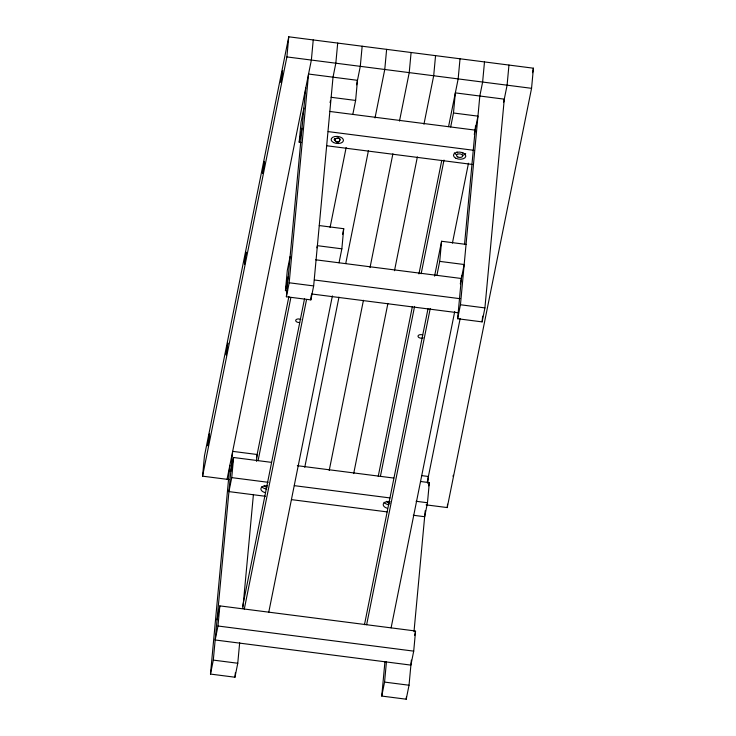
<?xml version="1.0" encoding="UTF-8"?>
<svg xmlns="http://www.w3.org/2000/svg" width="736" height="736" viewBox="0 0 736 736"><rect width="100%" height="100%" fill="white"/><g stroke="black" fill="none" stroke-linecap="round" stroke-linejoin="round"><path stroke-width="1.1" d="M229.264 479.596L202.575 476.164L204.442 456.044L288.76 36.8L533.425 68.2L531.558 88.32L447.24 507.573L426.107 504.859M239.669 642.712L237.765 663.246L234.959 677.221L210.487 674.075L229.853 465.336M210.487 674.075L213.302 660.1L232.668 451.361L257.131 454.498L256.496 461.343M217.976 626.005L219.843 605.884L415.573 631.01L413.706 651.13L410.89 665.105L215.17 639.98L217.976 626.005L413.706 651.13M265.346 496.276L228.933 491.602L231.739 477.627L233.606 457.507L271.418 462.355M202.575 476.164L286.893 56.92L288.76 36.8M234.959 677.221L235.382 672.658M242.843 608.488L253.423 494.426M287.712 290.904L285.43 290.61L287.298 270.489L290.113 256.514M301.475 142.517L299.193 142.223L301.061 122.102L303.876 108.128M337.695 43.084L335.828 63.204L333.022 77.179L313.656 285.918L310.84 299.892L286.378 296.755L305.744 88.007M286.378 296.755L289.184 282.78L308.55 74.032L357.484 80.316L355.617 100.436L352.811 114.411M313.232 39.937L311.365 60.058L227.047 479.311M310.84 299.892L311.264 295.329M339.038 262.798L341.854 248.823L343.721 228.703L319.249 225.556M362.158 46.221L360.29 66.341L356.583 84.815M386.63 49.358L384.762 69.478L375.01 117.944M411.093 52.504L409.225 72.625L399.482 121.081M435.556 55.642L433.688 75.762L423.945 124.228M411.36 660.128L409.032 685.225L406.217 699.2L381.754 696.063L384.928 661.839M381.754 696.063L384.56 682.088L386.464 661.554M436.908 275.356L439.714 261.381L441.582 241.261L466.044 244.398M450.671 126.969L453.477 112.994L455.345 92.874L504.28 99.158L484.914 307.906L482.108 321.88L457.636 318.734L461.656 275.393M460.028 58.779L458.16 78.899L448.564 126.61M406.217 699.2L406.428 696.918M414 631.617L425.215 510.701M427.754 483.322L428.389 476.477L421.719 475.622M413.282 515.255L424.663 516.718L427.469 502.743L429.336 482.623L420.44 481.482M464.517 244.591L475.52 125.966M457.636 318.734L460.451 304.759L479.817 96.02L482.623 82.046L484.49 61.925M447.24 507.573L447.552 504.215M482.108 321.88L482.632 316.176M508.953 65.062L507.095 85.183L503.691 102.092M453.063 476.348L453.266 475.272M230.8 471.482L233.606 457.507M299.193 142.223L302.008 128.248M217.028 619.859L219.843 605.884M285.43 290.61L288.245 276.635M256.478 457.718L288.917 296.433M258.078 460.644L290.895 297.445M330.068 102.672L330.501 100.519M242.586 606.74L304.557 298.65M244.306 609.031L306.562 299.515M316.949 247.83L317.382 245.677L341.854 248.823M330.078 227.433L346.15 147.522M342.59 234.324L343.721 228.703M268.778 612.168L332.387 295.9M304.75 467.314L338.974 297.142M345.773 263.322L368.442 150.622M329.213 470.451L363.437 300.279M370.015 267.591L392.904 153.769M353.676 473.598L387.909 303.416M394.478 270.738L417.376 156.906M378.23 476.302L412.381 306.516M418.94 273.912L441.775 160.347M380.402 476.348L414.589 306.397M421.148 273.755L444.01 160.08M364.467 624.689L428.012 308.724M434.571 276.12L441.582 241.261M366.638 624.726L430.247 308.467M452.41 243.128L468.482 163.217M474.269 134.412L477.949 116.141L453.477 112.994M391.101 627.872L454.71 311.604M460.294 283.875L464.186 264.518L439.714 261.381M427.312 481.859L460.175 318.476M428.692 485.852L429.336 482.623M414.708 635.306L415.352 632.086M532.514 72.708L533.425 68.2M286.893 56.92L531.558 88.32M331.154 97.299L355.617 100.436M329.452 111.412L475.134 130.116M328.182 131.606L473.837 150.31M326.508 145.728L472.162 164.422M315.689 259.799L461.371 278.493M314.419 279.993L460.074 298.687M289.184 282.78L313.656 285.918M460.451 304.759L484.914 307.906M311.604 293.968L458.399 312.809M297.335 465.686L393.751 478.06M231.739 477.627L268.152 482.301M294.326 485.659L389.914 497.922M416.088 501.28L427.469 502.743M291.52 499.634L387.108 511.897M213.302 660.1L237.765 663.246M384.56 682.088L409.032 685.225M390.043 503.019A3.091 1.776 5.3 0 1 386.676 501.299M387.108 508.19A6.173 3.551 5.3 0 1 383.392 503.792A6.173 3.551 5.3 0 1 390.071 501.529M389.013 504.74A6.173 3.551 5.3 0 1 384.063 502.32M267.03 487.296A3.091 1.776 5.3 0 1 264.307 485.392M264.914 492.531A6.173 3.551 5.3 0 1 261.032 488.17A6.173 3.551 5.3 0 1 267.591 485.806M266.837 489.063A6.173 3.551 5.3 0 1 261.795 486.698M462.843 152.711A3.091 1.776 5.3 0 1 462.456 153.088M457.571 152.83A3.091 1.776 5.3 0 1 456.936 151.947M465.704 153.539A6.173 3.551 5.3 0 1 462.429 155.296M456.311 154.514A6.173 3.551 5.3 0 1 454.333 152.941M423.154 337.87A3.091 1.776 5.3 0 1 418.996 337.585A3.091 1.776 5.3 0 1 418.674 335.174A3.091 1.776 5.3 0 1 422.777 335.027M299.635 322.478A3.091 1.776 5.3 0 1 295.771 320.114A3.091 1.776 5.3 0 1 300.886 319.562M207.984 444.581L208.021 446.007L209.539 433.798L207.984 444.581M226.246 353.74L226.292 355.166L227.801 342.967L226.246 353.74M244.518 262.908L244.564 264.334L246.072 252.126L244.518 262.908M262.789 172.068L262.835 173.494L264.417 161.368L262.789 172.068M281.06 81.236L281.097 82.662L282.615 70.454L281.06 81.236M334.273 139.444C339.784 147.577 343.436 133.786 334.273 139.444M334.438 139.113C337.631 147.678 345.11 134.706 334.438 139.113M455.961 158.286A6.173 3.551 5.3 0 0 465.75 156.437A6.173 3.551 5.3 0 0 457.185 152.232A6.173 3.551 5.3 0 0 455.961 158.286M333.638 142.582A6.173 3.551 5.3 0 0 343.418 140.732A6.173 3.551 5.3 0 0 334.852 136.528A6.173 3.551 5.3 0 0 333.638 142.582M457.801 156.97A3.091 1.776 5.3 0 0 462.686 156.041A3.091 1.776 5.3 0 0 458.408 153.944A3.091 1.776 5.3 0 0 457.801 156.97"/></g></svg>
